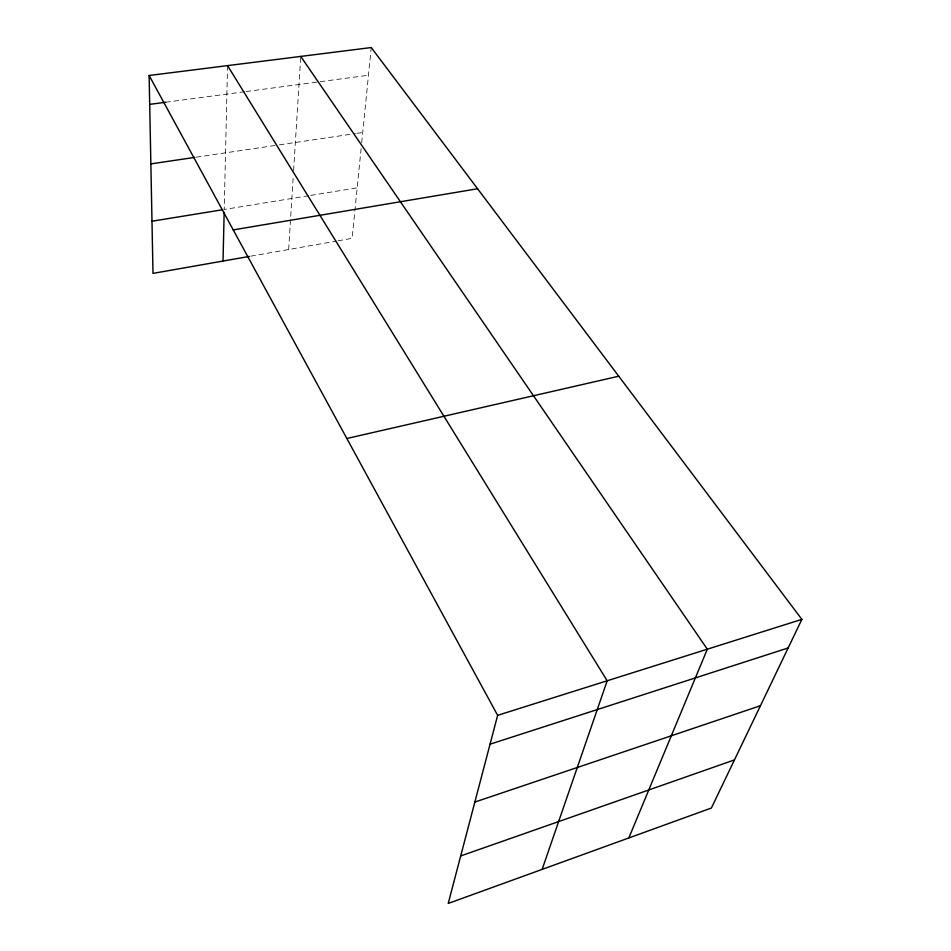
<?xml version="1.0" encoding="UTF-8"?>
<svg xmlns="http://www.w3.org/2000/svg" width="951" height="951" viewBox="0 0 951 951"><rect width="100%" height="100%" fill="white"/><g stroke="black" fill="none" stroke-linecap="round" stroke-linejoin="round"><path stroke-width="0.71" stroke-dasharray="4.75 3.57" d="M227.551 65.619L224.222 209.47L309.277 195.621M288.664 249.507L293.241 176.363M293.609 170.467L300.754 56.418M361.118 148.511L352.12 238.332L337.7 240.876M361.701 142.686L371.247 47.55M250.743 256.176L336.25 241.126M310.727 195.395L357.184 187.834M196.251 157.165L277.906 145.063M279.368 144.849L355.401 133.58M356.875 133.354L362.723 132.486M165.712 102.244L244.55 91.748M246.024 91.558L368.465 75.26"/><path stroke-width="1.43" d="M223.033 261.049L224.151 212.418M149.129 75.486L497.635 715.33L448.218 903.45L711.384 808.017L801.871 619.374L371.247 47.55L149.129 75.486L153.004 273.377L249.281 256.437M542.153 869.38L607.178 680.785L227.551 65.619M628.825 837.95L707.318 649.2L300.754 56.418M460.7 855.948L734.457 759.908M474.858 802.062L760.455 705.713M490.062 744.181L788.153 647.964M497.635 715.33L801.871 619.374M346.853 438.494L618.756 376.216M233.233 229.904L477.58 188.75M151.982 221.226L222.784 209.707M150.852 163.893L194.789 157.379M149.687 104.372L165.712 102.244"/></g></svg>
